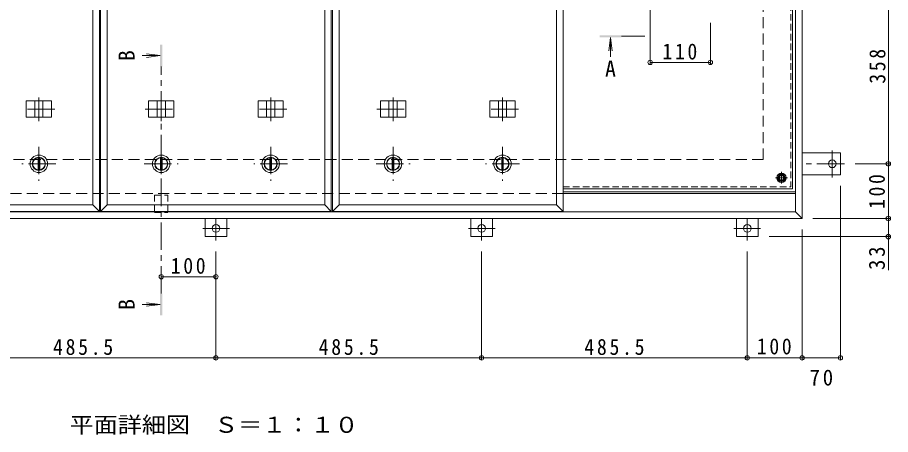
# Model space of a CAD drawing. Units: millimetres at full size, sheet at 1:10. Extents: x -2682 to 2797, y -1962 to 1822.
# Drawn here: x -1640 to -44, y -320 to 443 of the extents above; entities that cross this region are included whole.
import ezdxf
from ezdxf.enums import TextEntityAlignment as Align

# ---------------------------------------------------------------- set-up
doc = ezdxf.new("R2010")
doc.units = ezdxf.units.MM
doc.header["$LTSCALE"] = 10
doc.header["$PDMODE"] = 32
doc.header["$PDSIZE"] = 8
for name, pattern in [('CHAIN1', [8, 5, -1, 1, -1]), ('DASHED1', [1.8, 1.2, -0.6]), ('DASHED2', [3, 2, -1])]:
    doc.linetypes.add(name, pattern=pattern)
for name, color, linetype, lineweight in [('0-1_躯体', 2, 'Continuous', 9), ('0-2_仕上', 3, 'Continuous', 9), ('0-3_建具', 4, 'Continuous', 9), ('0-4_その他', 2, 'Continuous', 9), ('0-5_寸法', 7, 'Continuous', 9), ('0-6_ハッチ', 6, 'Continuous', 9), ('0-7', 5, 'Continuous', 5), ('0-A', 3, 'CHAIN1', 9), ('0-B', 2, 'Continuous', 9), ('0-C', 2, 'Continuous', 9), ('0-E', 3, 'Continuous', 9), ('0-F', 7, 'Continuous', 9)]:
    doc.layers.add(name, color=color, linetype=linetype, lineweight=lineweight)
doc.styles.add('ＭＳ ゴシック', font='')
doc.styles.get('ＭＳ ゴシック').set_extended_font_data('MS Gothic')

msp = doc.modelspace()

# ---------------------------------------------------------------- linework, layer by layer
at = {"layer": '0-1_躯体', "linetype": 'DASHED2'}
for p, q in [((-276.83, 183.44), (-276.83, 883.44)), ((-2276.83, 183.44), (-276.83, 183.44)), ((-642.45, 121.44), (-2335.83, 121.44))]:
    msp.add_line(p, q, dxfattribs=at)
at = {"layer": '0-1_躯体'}
msp.add_line((-217.83, 121.44), (-642.45, 121.44), dxfattribs=at)
at = {"layer": '0-2_仕上'}
for p, q in [((-1489.7, 978.44), (-1489.7, 88.44)), ((-1487.58, 88.44), (-1487.58, 978.44)), ((-1066.08, 978.44), (-1066.08, 88.44)), ((-1063.95, 88.44), (-1063.95, 978.44)), ((-642.45, 978.44), (-642.45, 88.44)), ((-1501.7, 966.44), (-1501.7, 100.44)), ((-1475.58, 100.44), (-1475.58, 966.44)), ((-1078.08, 966.44), (-1078.08, 100.44)), ((-1051.95, 100.44), (-1051.95, 966.44)), ((-654.45, 966.44), (-654.45, 100.44)), ((-1501.7, 100.44), (-1899.2, 100.44)), ((-1489.7, 88.44), (-1501.7, 100.44)), ((-1487.58, 88.44), (-1475.58, 100.44)), ((-1078.08, 100.44), (-1475.58, 100.44)), ((-1066.08, 88.44), (-1078.08, 100.44)), ((-1063.95, 88.44), (-1051.95, 100.44)), ((-654.45, 100.44), (-1051.95, 100.44)), ((-642.45, 88.44), (-654.45, 100.44)), ((-1489.7, 88.44), (-1911.2, 88.44)), ((-1066.08, 88.44), (-1487.58, 88.44)), ((-642.45, 88.44), (-1063.95, 88.44))]:
    msp.add_line(p, q, dxfattribs=at)
at = {"layer": '0-2_仕上', "color": 4}
for p, q in [((-555.83, 406.56), (-559.09, 381.77)), ((-555.83, 406.56), (-555.83, 370.96)), ((-555.83, 406.56), (-552.56, 381.77)), ((-1378.83, 373.2), (-1411.6, 373.2)), ((-1378.83, 373.2), (-1403.61, 376.46)), ((-1378.83, 373.2), (-1403.61, 369.94)), ((-1378.83, -81.73), (-1403.61, -78.47)), ((-1378.83, -81.73), (-1411.6, -81.73)), ((-1378.83, -81.73), (-1403.61, -85))]:
    msp.add_line(p, q, dxfattribs=at)
at = {"layer": '0-2_仕上', "color": 4, "linetype": 'CHAIN1'}
for p, q in [((-492.83, 408.56), (-535.83, 408.56)), ((-1376.83, -61.73), (-1376.83, 353.2))]:
    msp.add_line(p, q, dxfattribs=at)
at = {"layer": '0-2_仕上', "color": 4}
for points in [[(-575.83, 406.56), (-575.83, 410.56), (-535.83, 406.56), (-535.83, 410.56)], [(-1374.83, 393.2), (-1378.83, 393.2), (-1374.83, 353.2), (-1378.83, 353.2)], [(-1378.83, -101.73), (-1374.83, -101.73), (-1378.83, -61.73), (-1374.83, -61.73)]]:
    msp.add_solid(points, dxfattribs=at)
at = {"layer": '0-3_建具', "color": 2}
for p, q in [((-205.83, 75.44), (-205.83, 991.44)), ((-217.83, 87.44), (-217.83, 979.44)), ((-217.83, 121.44), (-642.45, 121.44)), ((-217.83, 87.44), (-2335.83, 87.44)), ((-205.83, 75.44), (-217.83, 87.44)), ((-205.83, 75.44), (-2347.83, 75.44))]:
    msp.add_line(p, q, dxfattribs=at)
at = {"layer": '0-3_建具'}
for p, q in [((-1623.54, 260.44), (-1623.54, 290.44)), ((-1577.36, 290.44), (-1623.54, 290.44)), ((-1607.95, 260.44), (-1607.95, 290.44)), ((-1592.95, 260.44), (-1592.95, 290.44)), ((-1577.36, 260.44), (-1577.36, 290.44)), ((-1399.92, 290.44), (-1353.74, 290.44)), ((-1399.92, 260.44), (-1399.92, 290.44)), ((-1384.33, 260.44), (-1384.33, 290.44)), ((-1369.33, 260.44), (-1369.33, 290.44)), ((-1353.74, 260.44), (-1353.74, 290.44)), ((-1199.92, 260.44), (-1199.92, 290.44)), ((-1153.74, 290.44), (-1199.92, 290.44)), ((-1184.33, 260.44), (-1184.33, 290.44)), ((-1169.33, 260.44), (-1169.33, 290.44)), ((-1153.74, 260.44), (-1153.74, 290.44)), ((-976.29, 290.44), (-930.11, 290.44)), ((-976.29, 260.44), (-976.29, 290.44)), ((-960.7, 260.44), (-960.7, 290.44)), ((-945.7, 260.44), (-945.7, 290.44)), ((-930.11, 260.44), (-930.11, 290.44)), ((-776.29, 260.44), (-776.29, 290.44)), ((-730.11, 290.44), (-776.29, 290.44)), ((-760.7, 260.44), (-760.7, 290.44)), ((-745.7, 260.44), (-745.7, 290.44)), ((-730.11, 260.44), (-730.11, 290.44)), ((-1577.36, 260.44), (-1623.54, 260.44)), ((-1399.92, 260.44), (-1353.74, 260.44)), ((-1153.74, 260.44), (-1199.92, 260.44)), ((-976.29, 260.44), (-930.11, 260.44)), ((-730.11, 260.44), (-776.29, 260.44))]:
    msp.add_line(p, q, dxfattribs=at)
at = {"layer": '0-3_建具', "linetype": 'CHAIN1'}
for p, q in [((-1600.45, 253.32), (-1600.45, 296.56)), ((-1376.83, 253.32), (-1376.83, 296.56)), ((-1176.83, 253.32), (-1176.83, 296.56)), ((-953.2, 253.32), (-953.2, 296.56)), ((-753.2, 253.32), (-753.2, 296.56)), ((-1571.04, 275.44), (-1629.86, 275.44)), ((-1406.24, 275.44), (-1347.42, 275.44)), ((-1147.42, 275.44), (-1206.24, 275.44)), ((-982.61, 275.44), (-923.79, 275.44)), ((-723.79, 275.44), (-782.61, 275.44))]:
    msp.add_line(p, q, dxfattribs=at)
at = {"layer": '0-5_寸法', "linetype": 'DASHED1'}
for p, q in [((-1389.13, 118.24), (-1389.13, 86.24)), ((-1389.13, 118.24), (-1364.53, 118.24)), ((-1364.53, 118.24), (-1364.53, 86.24)), ((-1389.13, 86.24), (-1364.53, 86.24))]:
    msp.add_line(p, q, dxfattribs=at)
at = {"layer": '0-6_ハッチ'}
for p, q in [((-642.45, 124.44), (-217.83, 124.44)), ((-642.45, 121.44), (-217.83, 121.44))]:
    msp.add_line(p, q, dxfattribs=at)
at = {"layer": '0-7'}
for radius in [5, 4.19]:
    msp.add_circle((-243.33, 149.94), radius, dxfattribs=at)
at = {"layer": '0-A', "linetype": 'DASHED1'}
for p in [(-226.53, 557.19), (-642.45, 133.14)]:
    msp.add_line(p, (-226.53, 133.14), dxfattribs=at)
at = {"layer": '0-A', "linetype": 'Continuous'}
for q in [(-223.33, 555.95), (-642.45, 129.94)]:
    msp.add_line((-223.33, 129.94), q, dxfattribs=at)
at = {"layer": '0-A'}
for p, q in [((-243.33, 139.26), (-243.33, 160.62)), ((-232.65, 149.94), (-254.01, 149.94))]:
    msp.add_line(p, q, dxfattribs=at)
at = {"layer": '0-B'}
for p, q in [((-250.83, 149.94), (-247.07, 156.44)), ((-250.83, 149.94), (-247.07, 143.44)), ((-247.07, 156.44), (-239.58, 156.44)), ((-235.83, 149.94), (-239.58, 156.44)), ((-235.83, 149.94), (-239.58, 143.44)), ((-247.07, 143.44), (-239.58, 143.44))]:
    msp.add_line(p, q, dxfattribs=at)
for radius in [8.5, 6.5]:
    msp.add_circle((-243.33, 149.94), radius, dxfattribs=at)
at = {"layer": '0-C', "linetype": 'CHAIN1'}
for p, q in [((-1600.45, 206.44), (-1600.45, 144.44)), ((-1376.83, 206.44), (-1376.83, 144.44)), ((-1176.83, 206.44), (-1176.83, 144.44)), ((-953.2, 206.44), (-953.2, 144.44)), ((-753.2, 206.44), (-753.2, 144.44)), ((-1569.45, 175.44), (-1631.45, 175.44)), ((-1407.83, 175.44), (-1345.83, 175.44)), ((-1145.83, 175.44), (-1207.83, 175.44)), ((-984.2, 175.44), (-922.2, 175.44)), ((-722.2, 175.44), (-784.2, 175.44))]:
    msp.add_line(p, q, dxfattribs=at)
at = {"layer": '0-C'}
for p, q in [((-1601.95, 164.04), (-1601.95, 186.84)), ((-1598.95, 164.04), (-1598.95, 186.84)), ((-1378.33, 164.04), (-1378.33, 186.84)), ((-1375.33, 164.04), (-1375.33, 186.84)), ((-1178.33, 164.04), (-1178.33, 186.84)), ((-1175.33, 164.04), (-1175.33, 186.84)), ((-954.7, 164.04), (-954.7, 186.84)), ((-951.7, 164.04), (-951.7, 186.84)), ((-754.7, 164.04), (-754.7, 186.84)), ((-751.7, 164.04), (-751.7, 186.84))]:
    msp.add_line(p, q, dxfattribs=at)
for centre, radius in [((-1600.45, 175.44), 16), ((-1600.45, 175.44), 12), ((-1600.45, 175.44), 11.5), ((-1376.83, 175.44), 16), ((-1376.83, 175.44), 12), ((-1376.83, 175.44), 11.5), ((-1176.83, 175.44), 16), ((-1176.83, 175.44), 12), ((-1176.83, 175.44), 11.5), ((-953.2, 175.44), 16), ((-953.2, 175.44), 12), ((-953.2, 175.44), 11.5), ((-753.2, 175.44), 16), ((-753.2, 175.44), 12), ((-753.2, 175.44), 11.5)]:
    msp.add_circle(centre, radius, dxfattribs=at)
at = {"layer": '0-E'}
for p, q in [((-205.83, 195.44), (-135.63, 195.44)), ((-135.63, 155.44), (-135.63, 195.44)), ((-205.83, 155.44), (-135.63, 155.44)), ((-1296.83, 75.44), (-1296.83, 42.24)), ((-1256.83, 75.44), (-1256.83, 42.24)), ((-811.33, 75.44), (-811.33, 42.24)), ((-771.33, 75.44), (-771.33, 42.24)), ((-325.83, 75.44), (-325.83, 42.24)), ((-285.83, 75.44), (-285.83, 42.24)), ((-1256.83, 42.24), (-1296.83, 42.24)), ((-771.33, 42.24), (-811.33, 42.24)), ((-325.83, 42.24), (-285.83, 42.24))]:
    msp.add_line(p, q, dxfattribs=at)
at = {"layer": '0-E', "linetype": 'CHAIN1'}
for p, q in [((-150.63, 150.6), (-150.63, 199.49)), ((-128.47, 175.44), (-205.83, 175.44)), ((-1276.83, 35.08), (-1276.83, 75.24)), ((-791.33, 35.08), (-791.33, 75.24)), ((-305.83, 35.08), (-305.83, 75.24)), ((-1251.99, 57.24), (-1300.87, 57.24)), ((-766.49, 57.24), (-815.37, 57.24)), ((-330.67, 57.24), (-281.78, 57.24))]:
    msp.add_line(p, q, dxfattribs=at)
at = {"layer": '0-E'}
for centre in [(-150.63, 175.44), (-1276.83, 57.24), (-791.33, 57.24), (-305.83, 57.24)]:
    msp.add_circle(centre, 7, dxfattribs=at)
at = {"layer": '0-F'}
for p, q in [((-48.06, 533.44), (-48.06, 175.44)), ((-483.33, 357.79), (-483.33, 462.94)), ((-373.33, 357.79), (-373.33, 433.05)), ((-373.33, 360.79), (-483.33, 360.79)), ((-45.06, 175.44), (-108.47, 175.44)), ((-48.06, 175.44), (-48.06, 75.44)), ((-135.63, -182.39), (-135.63, 135.44)), ((-45.06, 75.44), (-185.83, 75.44)), ((-48.06, 75.44), (-48.06, 42.24)), ((-205.83, -182.39), (-205.83, 55.44)), ((-45.06, 42.24), (-265.83, 42.24)), ((-48.06, 42.24), (-48.06, -18.77)), ((-1276.83, -182.39), (-1276.83, 15.08)), ((-791.33, -182.39), (-791.33, 15.08)), ((-305.83, -182.39), (-305.83, 15.08)), ((-1276.83, -31.02), (-1376.83, -31.02)), ((-1762.33, -179.39), (-1276.83, -179.39)), ((-1276.83, -179.39), (-791.33, -179.39)), ((-791.33, -179.39), (-305.83, -179.39)), ((-305.83, -179.39), (-205.83, -179.39)), ((-205.83, -179.39), (-135.63, -179.39))]:
    msp.add_line(p, q, dxfattribs=at)
for p in [(-483.33, 360.79), (-373.33, 360.79), (-48.06, 175.44), (-48.06, 75.44), (-48.06, 42.24), (-1376.83, -31.02), (-1276.83, -31.02), (-1276.83, -179.39), (-791.33, -179.39), (-305.83, -179.39), (-205.83, -179.39), (-135.63, -179.39)]:
    msp.add_point(p, dxfattribs=at)

# ---------------------------------------------------------------- texts
at = {"layer": '0-4_その他', "style": 'ＭＳ ゴシック', "width": 1.1}
msp.add_text('平面詳細図\u3000Ｓ＝１：１０', height=29.33, dxfattribs=at).set_placement((-1544.33, -325.21), align=Align.BOTTOM_LEFT)
at = {"layer": '0-5_寸法', "color": 2, "style": 'ＭＳ ゴシック'}
for p in [(-1416.69, 363.2), (-1416.69, -91.73)]:
    msp.add_text('B', height=29.33, rotation=90, dxfattribs=at).set_placement(p, align=Align.BOTTOM_LEFT)
msp.add_text('A', height=29.33, dxfattribs=at).set_placement((-565.83, 325.86), align=Align.BOTTOM_LEFT)
at = {"layer": '0-F', "color": 2, "char_height": 29.33, "attachment_point": 7, "style": 'ＭＳ ゴシック'}
for s, insert in [('\\T1.27;\\W0.9;110', (-460.83, 365.79)), ('\\T1.27;\\W0.9;100', (-1359.33, -26.02)), ('\\T1.28;\\W0.9;485.5', (-1574.58, -174.39)), ('\\T1.28;\\W0.9;485.5', (-1089.08, -174.39)), ('\\T1.28;\\W0.9;485.5', (-603.58, -174.39)), ('\\T1.27;\\W0.9;100', (-288.33, -173.39)), ('\\T1.27;\\W0.95;70', (-191.98, -230.46))]:
    msp.add_mtext(s, dxfattribs=dict(at, insert=insert))
at = {"layer": '0-F', "color": 2, "char_height": 29.33, "attachment_point": 7, "rotation": 90, "style": 'ＭＳ ゴシック'}
for s, insert in [('\\T1.27;\\W0.9;358', (-53.06, 321.94)), ('\\T1.27;\\W0.9;100', (-54.06, 92.94)), ('\\T1.27;\\W0.95;33', (-54.06, -18.77))]:
    msp.add_mtext(s, dxfattribs=dict(at, insert=insert))

doc.saveas('drawing.dxf')
